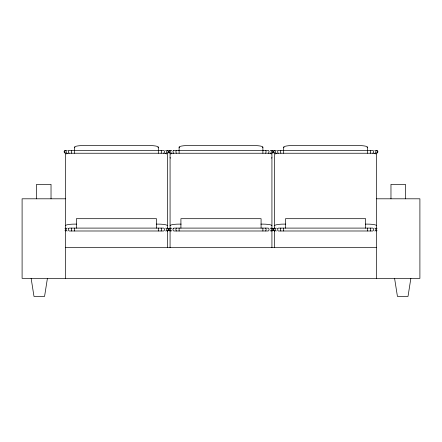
<?xml version="1.0" encoding="UTF-8"?>
<svg xmlns="http://www.w3.org/2000/svg" width="442" height="442" viewBox="0 0 442 442"><rect width="100%" height="100%" fill="white"/><g stroke="black" fill="none" stroke-linecap="round" stroke-linejoin="round"><path stroke-width="0.66" d="M47.416 278.361L44.565 296.444L33.99 296.444L31.139 278.361M410.861 278.361L408.01 296.444L397.435 296.444L394.584 278.361M74.538 150.346L74.538 153.236M74.538 228.094L74.538 230.989M158.319 153.236L158.319 150.346M158.319 230.989L158.319 228.094M179.109 150.346L179.109 153.236M179.109 228.094L179.109 230.989M262.891 153.236L262.891 150.346M262.891 230.989L262.891 228.094M283.681 150.346L283.681 153.236M283.681 228.094L283.681 230.989M367.462 153.236L367.462 150.346M367.462 230.989L367.462 228.094M71.742 150.346L71.289 151.788L71.742 153.236M71.742 228.094L71.289 229.542L71.742 230.989M161.109 153.236L161.562 151.788L161.109 150.346M176.319 150.346L175.866 151.788L176.319 153.236M161.109 230.989L161.562 229.542L161.109 228.094M176.319 228.094L175.866 229.542L176.319 230.989M265.681 153.236L266.134 151.788L265.681 150.346M280.891 150.346L280.438 151.788L280.891 153.236M265.681 230.989L266.134 229.542L265.681 228.094M280.891 228.094L280.438 229.542L280.891 230.989M370.258 153.236L370.711 151.788L370.258 150.346M370.258 230.989L370.711 229.542L370.258 228.094M67.223 150.346L66.383 150.766L66.04 151.788L66.383 152.81L67.223 153.236M165.628 153.236L166.468 152.81L166.816 151.788L166.468 150.766L165.628 150.346M171.794 150.346L170.96 150.766L170.612 151.788L170.96 152.81L171.794 153.236M67.223 228.094L66.383 228.52L66.04 229.542L66.383 230.564L67.223 230.989M270.206 153.236L271.04 152.81L271.388 151.788L271.04 150.766L270.206 150.346M276.372 150.346L275.532 150.766L275.184 151.788L275.532 152.81L276.372 153.236M165.628 230.989L166.468 230.564L166.816 229.542L166.468 228.52L165.628 228.094M171.794 228.094L170.96 228.52L170.612 229.542L170.96 230.564L171.794 230.989M374.777 153.236L375.617 152.81L375.96 151.788L375.617 150.766L374.777 150.346M270.206 230.989L271.04 230.564L271.388 229.542L271.04 228.52L270.206 228.094M276.372 228.094L275.532 228.52L275.184 229.542L275.532 230.564L276.372 230.989M374.777 230.989L375.617 230.564L375.96 229.542L375.617 228.52L374.777 228.094M65.941 150.346L64.952 150.766L64.549 151.788L64.952 152.81L65.941 153.236M170.513 150.346L169.529 150.766L169.12 151.788L169.529 152.81L170.513 153.236M166.916 153.236L167.899 152.81L168.308 151.788L167.899 150.766L166.916 150.346M64.952 228.52L65.941 228.094M275.084 150.346L274.101 150.766L273.692 151.788L274.101 152.81L275.084 153.236M271.487 153.236L272.471 152.81L272.88 151.788L272.471 150.766L271.487 150.346M170.513 228.094L169.529 228.52L169.12 229.542L169.529 230.564L170.513 230.989M166.916 230.989L167.899 230.564L168.308 229.542L167.899 228.52L166.916 228.094M376.059 153.236L377.048 152.81L377.451 151.788L377.048 150.766L376.059 150.346M275.084 228.094L274.101 228.52L273.692 229.542L274.101 230.564L275.084 230.989M271.487 230.989L272.471 230.564L272.88 229.542L272.471 228.52L271.487 228.094M376.059 230.989L377.048 230.564M65.499 150.346L64.471 150.766L64.051 151.788L64.471 152.81L65.499 153.236M170.071 150.346L169.048 150.766L168.623 151.788L169.048 152.81L170.071 153.236M167.358 153.236L168.38 152.81L168.805 151.788L168.38 150.766L167.358 150.346M274.642 150.346L273.62 150.766L273.195 151.788L273.62 152.81L274.642 153.236M271.929 153.236L272.952 152.81L273.377 151.788L272.952 150.766L271.929 150.346M170.071 228.094L169.048 228.52L168.623 229.542L169.048 230.564L170.071 230.989M167.358 230.989L168.38 230.564L168.805 229.542L168.38 228.52L167.358 228.094M376.501 153.236L377.529 152.81L377.949 151.788L377.529 150.766L376.501 150.346M274.642 228.094L273.62 228.52L273.195 229.542L273.62 230.564L274.642 230.989M271.929 230.989L272.952 230.564L273.377 229.542L272.952 228.52L271.929 228.094M65.499 198.801L22.1 198.801L22.1 278.361L419.9 278.361L419.9 198.801L376.501 198.801M76.599 224.116L74.538 224.116A9.039 1.569 0 0 0 65.499 225.685M156.258 224.116L158.319 224.116A9.039 1.569 0 0 1 167.358 225.685M181.17 224.116L179.109 224.116A9.039 1.569 0 0 0 170.071 225.685M260.83 224.116L262.891 224.116A9.039 1.569 0 0 1 271.929 225.685M285.742 224.116L283.681 224.116A9.039 1.569 0 0 0 274.642 225.685M365.401 224.116L367.462 224.116A9.039 1.569 0 0 1 376.501 225.685M65.499 247.625L376.501 247.625M376.059 228.094L377.048 228.52M64.952 230.564L65.941 230.989M405.436 198.801L405.436 184.336L390.971 184.336L390.971 198.801M376.501 278.361L376.501 154.457A9.039 1.569 0 0 0 372.777 153.186M367.462 147.125L367.462 150.551M365.656 228.188L365.656 218.691L285.493 218.691L285.493 228.188M283.681 147.125L283.681 150.551M274.642 228.199L274.642 154.457A9.039 1.569 0 0 1 278.372 153.186M274.642 230.21L274.642 247.625M271.929 228.199L271.929 154.457A9.039 1.569 0 0 0 268.206 153.186M271.929 230.21L271.929 247.625M262.891 147.125L262.891 150.551M261.084 228.188L261.084 218.691L180.916 218.691L180.916 228.188M179.109 147.125L179.109 150.551M170.071 228.199L170.071 154.457A9.039 1.569 0 0 1 173.794 153.186M170.071 230.21L170.071 247.625M167.358 228.199L167.358 154.457A9.039 1.569 0 0 0 163.628 153.186M167.358 230.21L167.358 247.625M158.319 147.125L158.319 150.551M156.507 228.188L156.507 218.691L76.344 218.691L76.344 228.188M74.538 147.125L74.538 150.551M65.499 278.361L65.499 154.457A9.039 1.569 0 0 1 69.223 153.186M51.029 198.801L51.029 184.336L36.564 184.336L36.564 198.801M367.02 147.611A9.039 1.569 0 0 0 358.429 145.556L292.72 145.556A9.039 1.569 0 0 0 284.129 147.611M271.929 157.601A9.039 1.569 0 0 1 271.487 158.081M170.513 158.081A9.039 1.569 0 0 1 170.071 157.601M179.551 147.611A9.039 1.569 0 0 1 188.148 145.556L253.852 145.556A9.039 1.569 0 0 1 262.449 147.611M157.871 147.611A9.039 1.569 0 0 0 149.28 145.556L83.571 145.556A9.039 1.569 0 0 0 74.98 147.611M68.615 150.766L68.361 151.788L68.615 152.81L69.223 153.236L163.628 153.236L164.242 152.81L164.49 151.788L164.242 150.766L163.628 150.346L69.223 150.346L68.615 150.766M68.615 228.52L68.361 229.542L68.615 230.564L69.223 230.989L163.628 230.989L164.242 230.564L164.49 229.542L164.242 228.52L163.628 228.094L69.223 228.094L68.615 228.52M173.187 150.766L172.938 151.788L173.187 152.81L173.794 153.236L268.206 153.236L268.813 152.81L269.062 151.788L268.813 150.766L268.206 150.346L173.794 150.346L173.187 150.766M173.187 228.52L172.938 229.542L173.187 230.564L173.794 230.989L268.206 230.989L268.813 230.564L269.062 229.542L268.813 228.52L268.206 228.094L173.794 228.094L173.187 228.52M277.758 150.766L277.758 152.81L278.372 153.236L372.777 153.236L373.385 152.81L373.639 151.788L373.385 150.766L372.777 150.346L278.372 150.346L277.758 150.766M277.758 228.52L277.758 230.564L278.372 230.989L372.777 230.989L373.385 230.564L373.639 229.542L373.385 228.52L372.777 228.094L278.372 228.094L277.758 228.52"/></g></svg>
